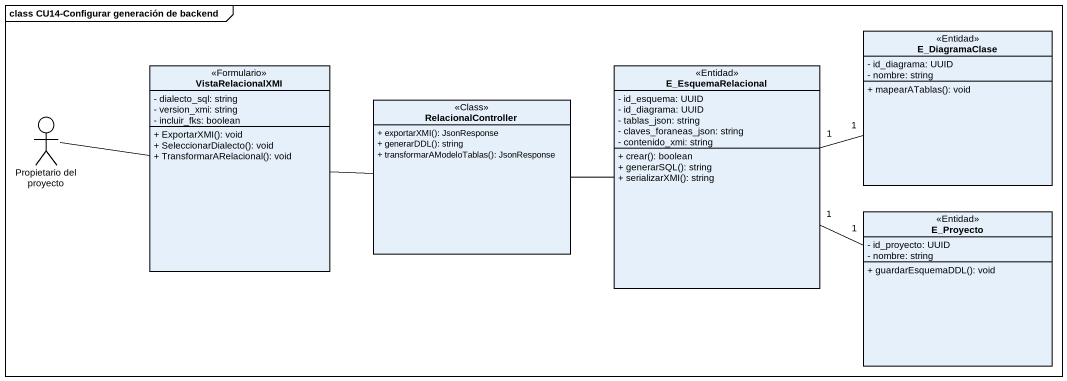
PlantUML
@startuml
mainframe class CU14-Configurar generación de backend
allowmixing
hide circle
hide empty members
skinparam classAttributeIconSize 0
class E_DiagramaClase <<Entidad>> {
  - id_diagrama: UUID
  - nombre: string
  + mapearATablas(): void
}
class VistaRelacionalXMI <<Formulario>> {
  - dialecto_sql: string
  - version_xmi: string
  - incluir_fks: boolean
  + ExportarXMI(): void
  + SeleccionarDialecto(): void
  + TransformarARelacional(): void
}
class E_EsquemaRelacional <<Entidad>> {
  - id_esquema: UUID
  - id_diagrama: UUID
  - tablas_json: string
  - claves_foraneas_json: string
  - contenido_xmi: string
  + crear(): boolean
  + generarSQL(): string
  + serializarXMI(): string
}
actor "Propietario del proyecto" as Propietario_del_proyecto
class RelacionalController <<Class>> {
  + exportarXMI(): JsonResponse
  + generarDDL(): string
  + transformarAModeloTablas(): JsonResponse
}
class E_Proyecto <<Entidad>> {
  - id_proyecto: UUID
  - nombre: string
  + guardarEsquemaDDL(): void
}
VistaRelacionalXMI -right- RelacionalController
E_EsquemaRelacional "1" -right- "1" E_DiagramaClase
E_EsquemaRelacional "1" -right- "1" E_Proyecto
Propietario_del_proyecto -right- VistaRelacionalXMI
RelacionalController -right- E_EsquemaRelacional
@enduml
